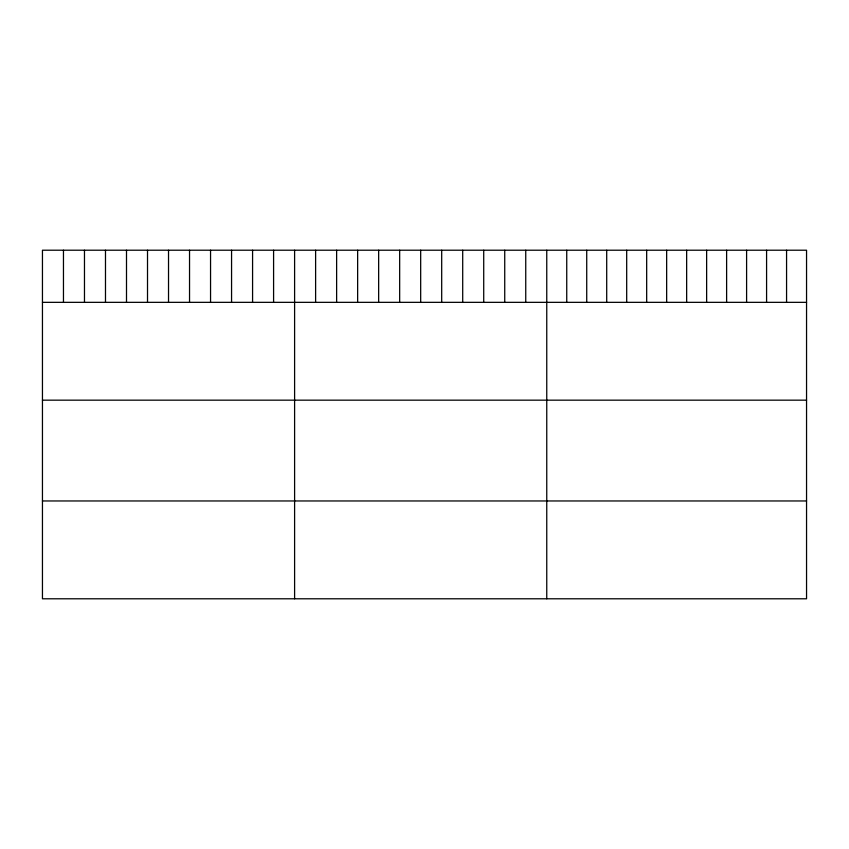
<?xml version="1.0" encoding="UTF-8"?>
<svg xmlns="http://www.w3.org/2000/svg" width="849" height="849" viewBox="0 0 849 849"><rect width="100%" height="100%" fill="white"/><g stroke="black" fill="none" stroke-linecap="round" stroke-linejoin="round"><path stroke-width="1.27" d="M806.55 302.34L806.55 598.789L42.45 598.789L42.45 250.211L806.55 250.211L806.55 302.34L42.45 302.34M42.45 400.166L806.55 400.166M42.45 500.963L806.55 500.963M786.567 250.211L786.567 302.34M766.583 250.211L766.583 302.34M746.6 250.211L746.6 302.34M726.617 250.211L726.617 302.34M706.633 250.211L706.633 302.34M686.65 250.211L686.65 302.34M666.656 250.211L666.656 302.34M646.673 250.211L646.673 302.34M626.689 250.211L626.689 302.34M606.706 250.211L606.706 302.34M586.723 250.211L586.723 302.34M566.739 250.211L566.739 302.34M546.756 250.211L546.756 598.789M525.743 250.211L525.743 302.34M504.731 250.211L504.731 302.34M483.718 250.211L483.718 302.34M462.705 250.211L462.705 302.34M441.692 250.211L441.692 302.34M420.679 250.211L420.679 302.34M399.667 250.211L399.667 302.34M378.654 250.211L378.654 302.34M357.641 250.211L357.641 302.34M336.628 250.211L336.628 302.34M315.616 250.211L315.616 302.34M294.603 250.211L294.603 598.789M273.59 250.211L273.59 302.34M252.578 250.211L252.578 302.34M231.565 250.211L231.565 302.34M210.552 250.211L210.552 302.34M189.539 250.211L189.539 302.34M168.527 250.211L168.527 302.34M147.514 250.211L147.514 302.34M126.501 250.211L126.501 302.34M105.488 250.211L105.488 302.34M84.475 250.211L84.475 302.34M63.463 250.211L63.463 302.34"/></g></svg>
